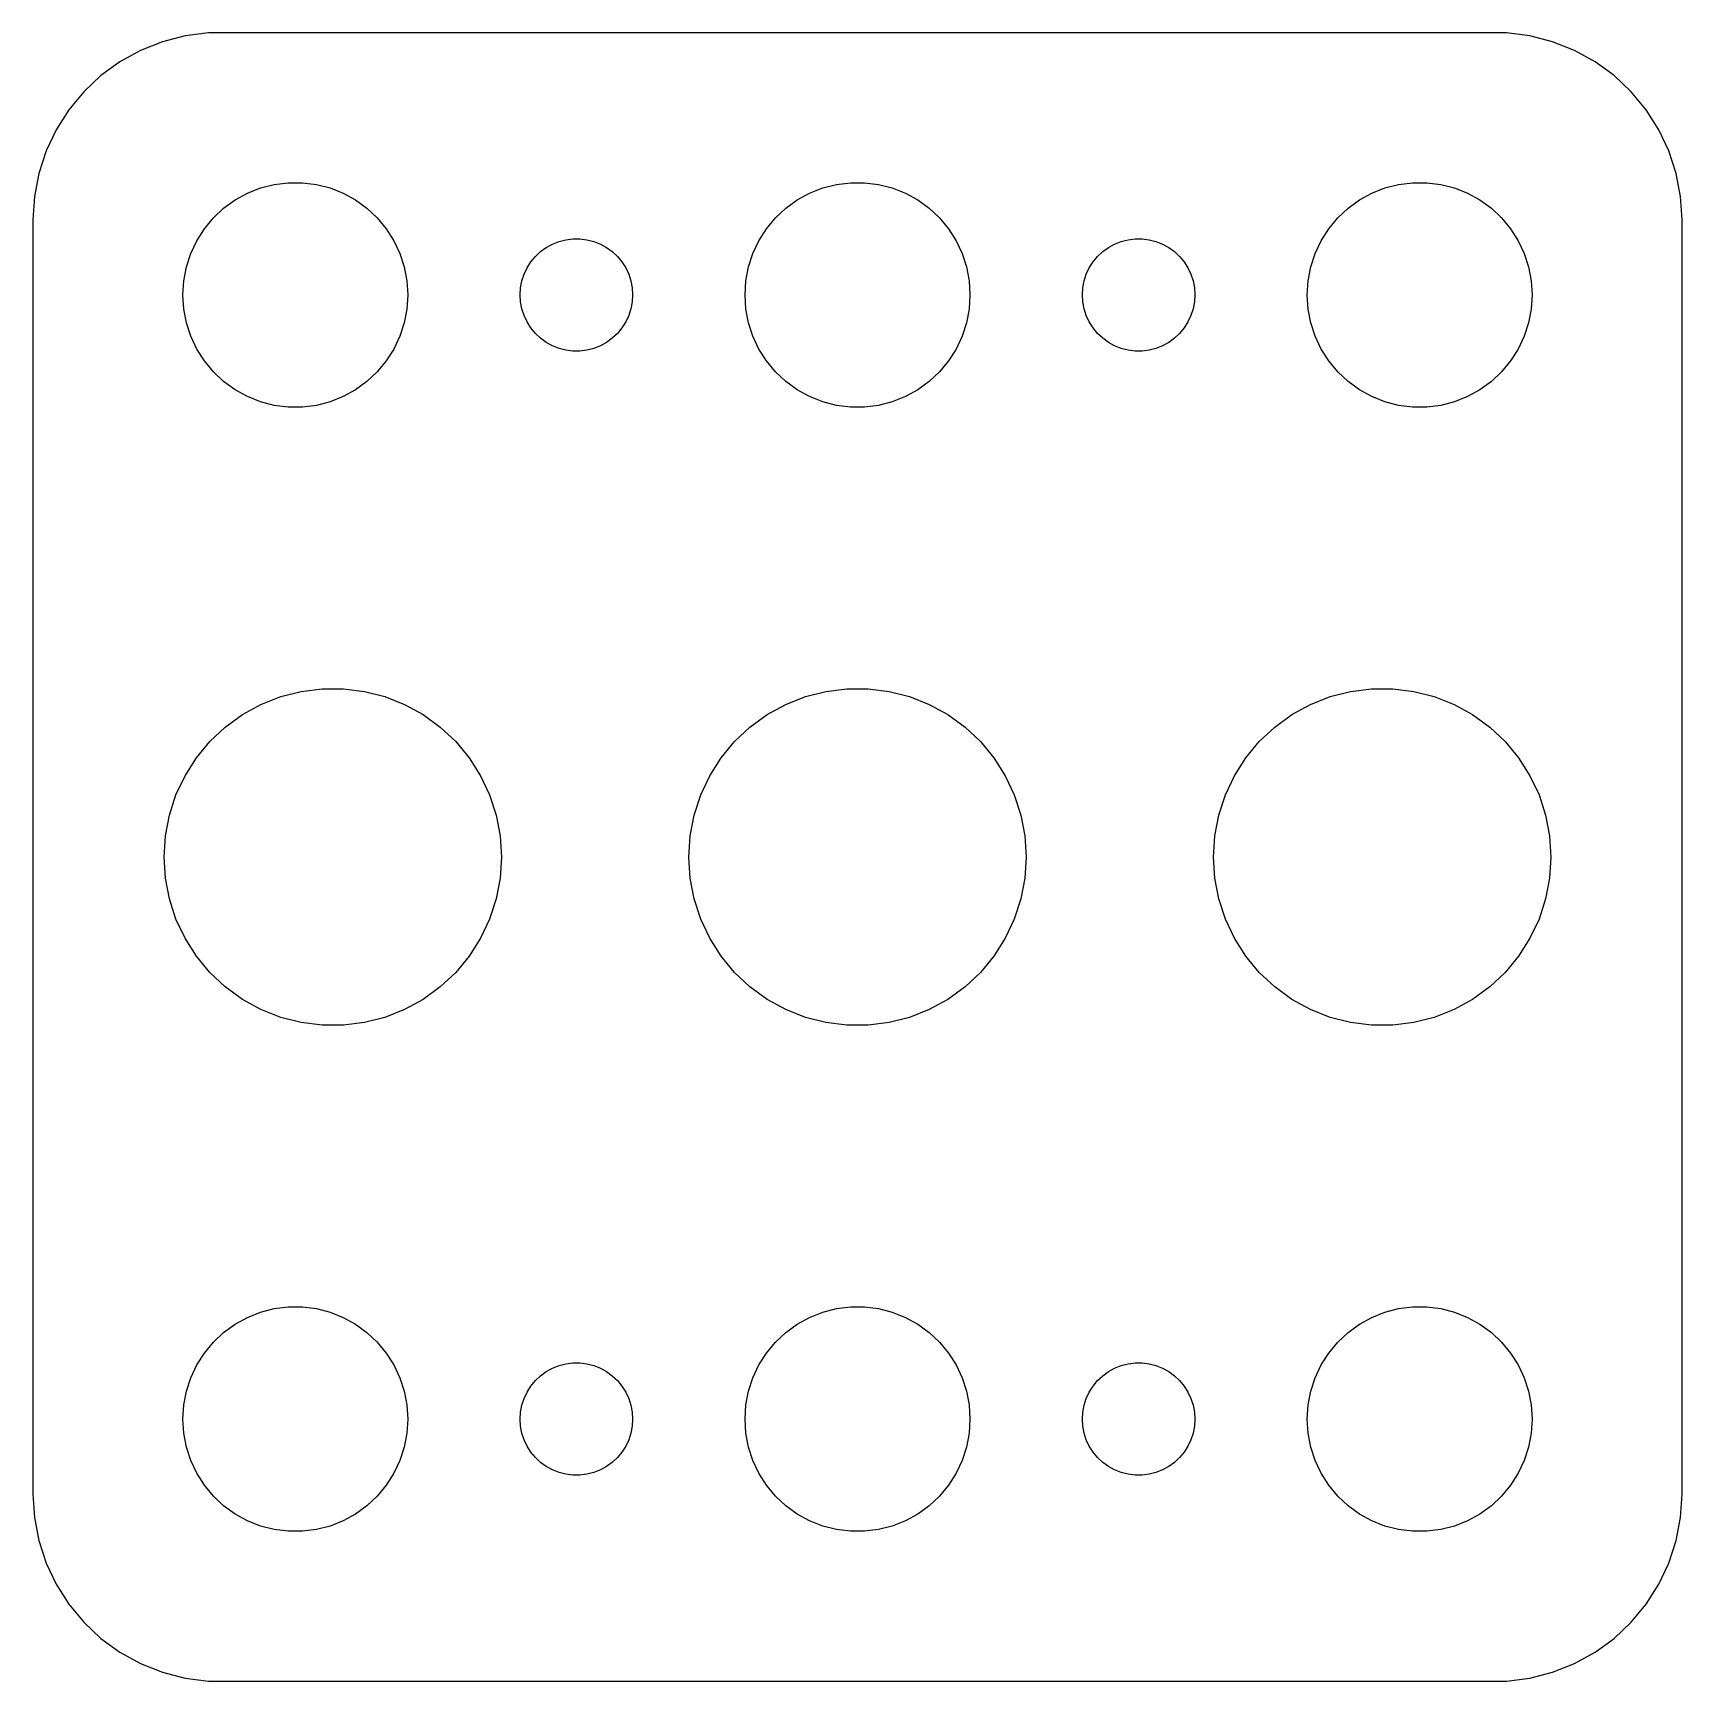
# Model space of a CAD drawing. Header units: metres. Extents: x -22 to 22, y -22 to 22.
import ezdxf

# ---------------------------------------------------------------- set-up
doc = ezdxf.new("R2010")
doc.units = ezdxf.units.M

msp = doc.modelspace()

# ---------------------------------------------------------------- linework, layer by layer
for p, q in [((-18.5451, 21.7553), (-19.1289, 21.5241)), ((-17.9369, 21.9114), (-18.5451, 21.7553)), ((-17.3139, 21.9901), (-17.9369, 21.9114)), ((17.3139, 21.9901), (-17.3139, 21.9901)), ((17.9369, 21.9114), (17.3139, 21.9901)), ((18.5451, 21.7553), (17.9369, 21.9114)), ((19.1289, 21.5241), (18.5451, 21.7553)), ((-19.6791, 21.2216), (-20.1871, 20.8526)), ((-19.1289, 21.5241), (-19.6791, 21.2216)), ((19.6791, 21.2216), (19.1289, 21.5241)), ((20.1871, 20.8526), (19.6791, 21.2216)), ((-20.1871, 20.8526), (-20.6448, 20.4227)), ((20.6448, 20.4227), (20.1871, 20.8526)), ((-20.6448, 20.4227), (-21.0451, 19.9389)), ((21.0451, 19.9389), (20.6448, 20.4227)), ((-21.0451, 19.9389), (-21.3815, 19.4088)), ((21.3815, 19.4088), (21.0451, 19.9389)), ((-21.3815, 19.4088), (-21.6489, 18.8406)), ((21.6489, 18.8406), (21.3815, 19.4088)), ((-21.6489, 18.8406), (-21.8429, 18.2434)), ((21.8429, 18.2434), (21.6489, 18.8406)), ((-21.8429, 18.2434), (-21.9606, 17.6267)), ((21.9606, 17.6267), (21.8429, 18.2434)), ((-21.9606, 17.6267), (-22, 17)), ((-16.6075, 17.533), (-16.2773, 17.7145)), ((-16.2773, 17.7145), (-15.927, 17.8532)), ((-15.927, 17.8532), (-15.5621, 17.9469)), ((-15.5621, 17.9469), (-15.1884, 17.9941)), ((-15.1884, 17.9941), (-14.8116, 17.9941)), ((-14.8116, 17.9941), (-14.4379, 17.9469)), ((-14.4379, 17.9469), (-14.0729, 17.8532)), ((-14.0729, 17.8532), (-13.7227, 17.7145)), ((-13.7227, 17.7145), (-13.3925, 17.533)), ((-1.60747, 17.533), (-1.27733, 17.7145)), ((-1.27733, 17.7145), (-0.927048, 17.8532)), ((-0.927048, 17.8532), (-0.562134, 17.9469)), ((-0.562134, 17.9469), (-0.18837, 17.9941)), ((-0.18837, 17.9941), (0.18837, 17.9941)), ((0.18837, 17.9941), (0.562134, 17.9469)), ((0.562134, 17.9469), (0.927048, 17.8532)), ((0.927048, 17.8532), (1.27733, 17.7145)), ((1.27733, 17.7145), (1.60747, 17.533)), ((13.3925, 17.533), (13.7227, 17.7145)), ((13.7227, 17.7145), (14.0729, 17.8532)), ((14.0729, 17.8532), (14.4379, 17.9469)), ((14.4379, 17.9469), (14.8116, 17.9941)), ((14.8116, 17.9941), (15.1884, 17.9941)), ((15.1884, 17.9941), (15.5621, 17.9469)), ((15.5621, 17.9469), (15.927, 17.8532)), ((15.927, 17.8532), (16.2773, 17.7145)), ((16.2773, 17.7145), (16.6075, 17.533)), ((22, 17), (21.9606, 17.6267)), ((-17.1869, 17.0536), (-16.9123, 17.3115)), ((-16.9123, 17.3115), (-16.6075, 17.533)), ((-13.3925, 17.533), (-13.0877, 17.3115)), ((-13.0877, 17.3115), (-12.8131, 17.0536)), ((-2.1869, 17.0536), (-1.91226, 17.3115)), ((-1.91226, 17.3115), (-1.60747, 17.533)), ((1.60747, 17.533), (1.91226, 17.3115)), ((1.91226, 17.3115), (2.1869, 17.0536)), ((12.8131, 17.0536), (13.0877, 17.3115)), ((13.0877, 17.3115), (13.3925, 17.533)), ((16.6075, 17.533), (16.9123, 17.3115)), ((16.9123, 17.3115), (17.1869, 17.0536)), ((-22, 17), (-22, -17)), ((-17.6289, 16.4453), (-17.427, 16.7634)), ((-17.427, 16.7634), (-17.1869, 17.0536)), ((-12.8131, 17.0536), (-12.5729, 16.7634)), ((-12.5729, 16.7634), (-12.3711, 16.4453)), ((-2.62891, 16.4453), (-2.42705, 16.7634)), ((-2.42705, 16.7634), (-2.1869, 17.0536)), ((2.1869, 17.0536), (2.42705, 16.7634)), ((2.42705, 16.7634), (2.62891, 16.4453)), ((12.3711, 16.4453), (12.5729, 16.7634)), ((12.5729, 16.7634), (12.8131, 17.0536)), ((17.1869, 17.0536), (17.427, 16.7634)), ((17.427, 16.7634), (17.6289, 16.4453)), ((22, -17), (22, 17)), ((-17.7893, 16.1044), (-17.6289, 16.4453)), ((-12.3711, 16.4453), (-12.2107, 16.1044)), ((-8.30373, 16.2665), (-8.13866, 16.3572)), ((-8.13866, 16.3572), (-7.96352, 16.4266)), ((-7.96352, 16.4266), (-7.78107, 16.4734)), ((-7.78107, 16.4734), (-7.59418, 16.497)), ((-7.59418, 16.497), (-7.40581, 16.497)), ((-7.40581, 16.497), (-7.21892, 16.4734)), ((-7.21892, 16.4734), (-7.03647, 16.4266)), ((-7.03647, 16.4266), (-6.86133, 16.3572)), ((-6.86133, 16.3572), (-6.69626, 16.2665)), ((-2.78932, 16.1044), (-2.62891, 16.4453)), ((2.62891, 16.4453), (2.78932, 16.1044)), ((6.69626, 16.2665), (6.86133, 16.3572)), ((6.86133, 16.3572), (7.03647, 16.4266)), ((7.03647, 16.4266), (7.21892, 16.4734)), ((7.21892, 16.4734), (7.40581, 16.497)), ((7.40581, 16.497), (7.59418, 16.497)), ((7.59418, 16.497), (7.78107, 16.4734)), ((7.78107, 16.4734), (7.96352, 16.4266)), ((7.96352, 16.4266), (8.13866, 16.3572)), ((8.13866, 16.3572), (8.30373, 16.2665)), ((12.2107, 16.1044), (12.3711, 16.4453)), ((17.6289, 16.4453), (17.7893, 16.1044)), ((-17.9057, 15.7461), (-17.7893, 16.1044)), ((-12.2107, 16.1044), (-12.0942, 15.7461)), ((-8.81445, 15.7226), (-8.71352, 15.8817)), ((-8.71352, 15.8817), (-8.59344, 16.0268)), ((-8.59344, 16.0268), (-8.45613, 16.1558)), ((-8.45613, 16.1558), (-8.30373, 16.2665)), ((-6.69626, 16.2665), (-6.54385, 16.1558)), ((-6.54385, 16.1558), (-6.40654, 16.0268)), ((-6.40654, 16.0268), (-6.28647, 15.8817)), ((-6.28647, 15.8817), (-6.18553, 15.7226)), ((-2.90575, 15.7461), (-2.78932, 16.1044)), ((2.78932, 16.1044), (2.90575, 15.7461)), ((6.18553, 15.7226), (6.28647, 15.8817)), ((6.28647, 15.8817), (6.40654, 16.0268)), ((6.40654, 16.0268), (6.54385, 16.1558)), ((6.54385, 16.1558), (6.69626, 16.2665)), ((8.30373, 16.2665), (8.45613, 16.1558)), ((8.45613, 16.1558), (8.59344, 16.0268)), ((8.59344, 16.0268), (8.71352, 15.8817)), ((8.71352, 15.8817), (8.81445, 15.7226)), ((12.0942, 15.7461), (12.2107, 16.1044)), ((17.7893, 16.1044), (17.9057, 15.7461)), ((-17.9763, 15.376), (-17.9057, 15.7461)), ((-12.0942, 15.7461), (-12.0237, 15.376)), ((-8.95287, 15.373), (-8.89465, 15.5522)), ((-8.89465, 15.5522), (-8.81445, 15.7226)), ((-6.18553, 15.7226), (-6.10533, 15.5522)), ((-6.10533, 15.5522), (-6.04712, 15.373)), ((-2.97633, 15.376), (-2.90575, 15.7461)), ((2.90575, 15.7461), (2.97633, 15.376)), ((6.04712, 15.373), (6.10533, 15.5522)), ((6.10533, 15.5522), (6.18553, 15.7226)), ((8.81445, 15.7226), (8.89465, 15.5522)), ((8.89465, 15.5522), (8.95287, 15.373)), ((12.0237, 15.376), (12.0942, 15.7461)), ((17.9057, 15.7461), (17.9763, 15.376)), ((-18, 15), (-17.9763, 15.376)), ((-17.9763, 14.624), (-18, 15)), ((-12.0237, 15.376), (-12, 15)), ((-12, 15), (-12.0237, 14.624)), ((-9, 15), (-8.98816, 15.188)), ((-8.98816, 14.812), (-9, 15)), ((-8.98816, 15.188), (-8.95287, 15.373)), ((-6.04712, 15.373), (-6.01183, 15.188)), ((-6.01183, 15.188), (-6, 15)), ((-6, 15), (-6.01183, 14.812)), ((-3, 15), (-2.97633, 15.376)), ((-2.97633, 14.624), (-3, 15)), ((2.97633, 15.376), (3, 15)), ((3, 15), (2.97633, 14.624)), ((6, 15), (6.01183, 15.188)), ((6.01183, 14.812), (6, 15)), ((6.01183, 15.188), (6.04712, 15.373)), ((8.95287, 15.373), (8.98816, 15.188)), ((8.98816, 15.188), (9, 15)), ((9, 15), (8.98816, 14.812)), ((12, 15), (12.0237, 15.376)), ((12.0237, 14.624), (12, 15)), ((17.9763, 15.376), (18, 15)), ((18, 15), (17.9763, 14.624)), ((-17.9057, 14.2539), (-17.9763, 14.624)), ((-12.0237, 14.624), (-12.0942, 14.2539)), ((-8.95287, 14.627), (-8.98816, 14.812)), ((-8.89465, 14.4478), (-8.95287, 14.627)), ((-6.04712, 14.627), (-6.10533, 14.4478)), ((-6.01183, 14.812), (-6.04712, 14.627)), ((-2.90575, 14.2539), (-2.97633, 14.624)), ((2.97633, 14.624), (2.90575, 14.2539)), ((6.04712, 14.627), (6.01183, 14.812)), ((6.10533, 14.4478), (6.04712, 14.627)), ((8.95287, 14.627), (8.89465, 14.4478)), ((8.98816, 14.812), (8.95287, 14.627)), ((12.0942, 14.2539), (12.0237, 14.624)), ((17.9763, 14.624), (17.9057, 14.2539)), ((-17.7893, 13.8956), (-17.9057, 14.2539)), ((-12.0942, 14.2539), (-12.2107, 13.8956)), ((-8.81445, 14.2774), (-8.89465, 14.4478)), ((-8.71352, 14.1183), (-8.81445, 14.2774)), ((-8.59344, 13.9732), (-8.71352, 14.1183)), ((-6.28647, 14.1183), (-6.40654, 13.9732)), ((-6.18553, 14.2774), (-6.28647, 14.1183)), ((-6.10533, 14.4478), (-6.18553, 14.2774)), ((-2.78932, 13.8956), (-2.90575, 14.2539)), ((2.90575, 14.2539), (2.78932, 13.8956)), ((6.18553, 14.2774), (6.10533, 14.4478)), ((6.28647, 14.1183), (6.18553, 14.2774)), ((6.40654, 13.9732), (6.28647, 14.1183)), ((8.71352, 14.1183), (8.59344, 13.9732)), ((8.81445, 14.2774), (8.71352, 14.1183)), ((8.89465, 14.4478), (8.81445, 14.2774)), ((12.2107, 13.8956), (12.0942, 14.2539)), ((17.9057, 14.2539), (17.7893, 13.8956)), ((-17.6289, 13.5547), (-17.7893, 13.8956)), ((-12.2107, 13.8956), (-12.3711, 13.5547)), ((-8.45613, 13.8442), (-8.59344, 13.9732)), ((-8.30373, 13.7335), (-8.45613, 13.8442)), ((-8.13866, 13.6427), (-8.30373, 13.7335)), ((-7.96352, 13.5734), (-8.13866, 13.6427)), ((-6.86133, 13.6427), (-7.03647, 13.5734)), ((-6.69626, 13.7335), (-6.86133, 13.6427)), ((-6.54385, 13.8442), (-6.69626, 13.7335)), ((-6.40654, 13.9732), (-6.54385, 13.8442)), ((-2.62891, 13.5547), (-2.78932, 13.8956)), ((2.78932, 13.8956), (2.62891, 13.5547)), ((6.54385, 13.8442), (6.40654, 13.9732)), ((6.69626, 13.7335), (6.54385, 13.8442)), ((6.86133, 13.6427), (6.69626, 13.7335)), ((7.03647, 13.5734), (6.86133, 13.6427)), ((8.13866, 13.6427), (7.96352, 13.5734)), ((8.30373, 13.7335), (8.13866, 13.6427)), ((8.45613, 13.8442), (8.30373, 13.7335)), ((8.59344, 13.9732), (8.45613, 13.8442)), ((12.3711, 13.5547), (12.2107, 13.8956)), ((17.7893, 13.8956), (17.6289, 13.5547)), ((-17.427, 13.2366), (-17.6289, 13.5547)), ((-17.1869, 12.9464), (-17.427, 13.2366)), ((-12.5729, 13.2366), (-12.8131, 12.9464)), ((-12.3711, 13.5547), (-12.5729, 13.2366)), ((-7.78107, 13.5266), (-7.96352, 13.5734)), ((-7.59418, 13.5029), (-7.78107, 13.5266)), ((-7.40581, 13.5029), (-7.59418, 13.5029)), ((-7.21892, 13.5266), (-7.40581, 13.5029)), ((-7.03647, 13.5734), (-7.21892, 13.5266)), ((-2.42705, 13.2366), (-2.62891, 13.5547)), ((-2.1869, 12.9464), (-2.42705, 13.2366)), ((2.42705, 13.2366), (2.1869, 12.9464)), ((2.62891, 13.5547), (2.42705, 13.2366)), ((7.21892, 13.5266), (7.03647, 13.5734)), ((7.40581, 13.5029), (7.21892, 13.5266)), ((7.59418, 13.5029), (7.40581, 13.5029)), ((7.78107, 13.5266), (7.59418, 13.5029)), ((7.96352, 13.5734), (7.78107, 13.5266)), ((12.5729, 13.2366), (12.3711, 13.5547)), ((12.8131, 12.9464), (12.5729, 13.2366)), ((17.427, 13.2366), (17.1869, 12.9464)), ((17.6289, 13.5547), (17.427, 13.2366)), ((-16.9123, 12.6884), (-17.1869, 12.9464)), ((-12.8131, 12.9464), (-13.0877, 12.6884)), ((-1.91226, 12.6884), (-2.1869, 12.9464)), ((2.1869, 12.9464), (1.91226, 12.6884)), ((13.0877, 12.6884), (12.8131, 12.9464)), ((17.1869, 12.9464), (16.9123, 12.6884)), ((-16.6075, 12.467), (-16.9123, 12.6884)), ((-16.2773, 12.2855), (-16.6075, 12.467)), ((-13.3925, 12.467), (-13.7227, 12.2855)), ((-13.0877, 12.6884), (-13.3925, 12.467)), ((-1.60747, 12.467), (-1.91226, 12.6884)), ((-1.27733, 12.2855), (-1.60747, 12.467)), ((1.60747, 12.467), (1.27733, 12.2855)), ((1.91226, 12.6884), (1.60747, 12.467)), ((13.3925, 12.467), (13.0877, 12.6884)), ((13.7227, 12.2855), (13.3925, 12.467)), ((16.6075, 12.467), (16.2773, 12.2855)), ((16.9123, 12.6884), (16.6075, 12.467)), ((-15.927, 12.1468), (-16.2773, 12.2855)), ((-15.5621, 12.0531), (-15.927, 12.1468)), ((-15.1884, 12.0059), (-15.5621, 12.0531)), ((-14.8116, 12.0059), (-15.1884, 12.0059)), ((-14.4379, 12.0531), (-14.8116, 12.0059)), ((-14.0729, 12.1468), (-14.4379, 12.0531)), ((-13.7227, 12.2855), (-14.0729, 12.1468)), ((-0.927048, 12.1468), (-1.27733, 12.2855)), ((-0.562134, 12.0531), (-0.927048, 12.1468)), ((-0.18837, 12.0059), (-0.562134, 12.0531)), ((0.18837, 12.0059), (-0.18837, 12.0059)), ((0.562134, 12.0531), (0.18837, 12.0059)), ((0.927048, 12.1468), (0.562134, 12.0531)), ((1.27733, 12.2855), (0.927048, 12.1468)), ((14.0729, 12.1468), (13.7227, 12.2855)), ((14.4379, 12.0531), (14.0729, 12.1468)), ((14.8116, 12.0059), (14.4379, 12.0531)), ((15.1884, 12.0059), (14.8116, 12.0059)), ((15.5621, 12.0531), (15.1884, 12.0059)), ((15.927, 12.1468), (15.5621, 12.0531)), ((16.2773, 12.2855), (15.927, 12.1468)), ((-15.3906, 4.27974), (-14.8432, 4.42029)), ((-14.8432, 4.42029), (-14.2825, 4.49112)), ((-14.2825, 4.49112), (-13.7174, 4.49112)), ((-13.7174, 4.49112), (-13.1568, 4.42029)), ((-13.1568, 4.42029), (-12.6094, 4.27974)), ((-1.39056, 4.27974), (-0.843201, 4.42029)), ((-0.843201, 4.42029), (-0.282547, 4.49112)), ((-0.282547, 4.49112), (0.282547, 4.49112)), ((0.282547, 4.49112), (0.843201, 4.42029)), ((0.843201, 4.42029), (1.39056, 4.27974)), ((12.6094, 4.27974), (13.1568, 4.42029)), ((13.1568, 4.42029), (13.7174, 4.49112)), ((13.7174, 4.49112), (14.2825, 4.49112)), ((14.2825, 4.49112), (14.8432, 4.42029)), ((14.8432, 4.42029), (15.3906, 4.27974)), ((-16.4112, 3.79947), (-15.916, 4.07172)), ((-15.916, 4.07172), (-15.3906, 4.27974)), ((-12.6094, 4.27974), (-12.084, 4.07172)), ((-12.084, 4.07172), (-11.5888, 3.79947)), ((-2.41121, 3.79947), (-1.916, 4.07172)), ((-1.916, 4.07172), (-1.39056, 4.27974)), ((1.39056, 4.27974), (1.916, 4.07172)), ((1.916, 4.07172), (2.41121, 3.79947)), ((11.5888, 3.79947), (12.084, 4.07172)), ((12.084, 4.07172), (12.6094, 4.27974)), ((15.3906, 4.27974), (15.916, 4.07172)), ((15.916, 4.07172), (16.4112, 3.79947)), ((-16.8684, 3.4673), (-16.4112, 3.79947)), ((-11.5888, 3.79947), (-11.1316, 3.4673)), ((-2.86839, 3.4673), (-2.41121, 3.79947)), ((2.41121, 3.79947), (2.86839, 3.4673)), ((11.1316, 3.4673), (11.5888, 3.79947)), ((16.4112, 3.79947), (16.8684, 3.4673)), ((-17.6406, 2.64502), (-17.2803, 3.08046)), ((-17.2803, 3.08046), (-16.8684, 3.4673)), ((-11.1316, 3.4673), (-10.7196, 3.08046)), ((-10.7196, 3.08046), (-10.3594, 2.64502)), ((-3.64056, 2.64502), (-3.28035, 3.08046)), ((-3.28035, 3.08046), (-2.86839, 3.4673)), ((2.86839, 3.4673), (3.28035, 3.08046)), ((3.28035, 3.08046), (3.64056, 2.64502)), ((10.3594, 2.64502), (10.7196, 3.08046)), ((10.7196, 3.08046), (11.1316, 3.4673)), ((16.8684, 3.4673), (17.2803, 3.08046)), ((17.2803, 3.08046), (17.6406, 2.64502)), ((-17.9434, 2.16788), (-17.6406, 2.64502)), ((-10.3594, 2.64502), (-10.0566, 2.16788)), ((-3.94337, 2.16788), (-3.64056, 2.64502)), ((3.64056, 2.64502), (3.94337, 2.16788)), ((10.0566, 2.16788), (10.3594, 2.64502)), ((17.6406, 2.64502), (17.9434, 2.16788)), ((-18.184, 1.65656), (-17.9434, 2.16788)), ((-10.0566, 2.16788), (-9.81599, 1.65656)), ((-4.18399, 1.65656), (-3.94337, 2.16788)), ((3.94337, 2.16788), (4.18399, 1.65656)), ((9.81599, 1.65656), (10.0566, 2.16788)), ((17.9434, 2.16788), (18.184, 1.65656)), ((-18.3586, 1.11909), (-18.184, 1.65656)), ((-9.81599, 1.65656), (-9.64137, 1.11909)), ((-4.35861, 1.11909), (-4.18399, 1.65656)), ((4.18399, 1.65656), (4.35861, 1.11909)), ((9.64137, 1.11909), (9.81599, 1.65656)), ((18.184, 1.65656), (18.3586, 1.11909)), ((-18.4645, 0.563995), (-18.3586, 1.11909)), ((-9.64137, 1.11909), (-9.53548, 0.563995)), ((-4.46451, 0.563995), (-4.35861, 1.11909)), ((4.35861, 1.11909), (4.46451, 0.563995)), ((9.53548, 0.563995), (9.64137, 1.11909)), ((18.3586, 1.11909), (18.4645, 0.563995)), ((-18.5, 0), (-18.4645, 0.563995)), ((-9.53548, 0.563995), (-9.5, 0)), ((-4.5, 0), (-4.46451, 0.563995)), ((4.46451, 0.563995), (4.5, 0)), ((9.5, 0), (9.53548, 0.563995)), ((18.4645, 0.563995), (18.5, 0)), ((-18.4645, -0.563995), (-18.5, 0)), ((-9.5, 0), (-9.53548, -0.563995)), ((-4.46451, -0.563995), (-4.5, 0)), ((4.5, 0), (4.46451, -0.563995)), ((9.53548, -0.563995), (9.5, 0)), ((18.5, 0), (18.4645, -0.563995)), ((-18.3586, -1.11909), (-18.4645, -0.563995)), ((-9.53548, -0.563995), (-9.64137, -1.11909)), ((-4.35861, -1.11909), (-4.46451, -0.563995)), ((4.46451, -0.563995), (4.35861, -1.11909)), ((9.64137, -1.11909), (9.53548, -0.563995)), ((18.4645, -0.563995), (18.3586, -1.11909)), ((-18.184, -1.65656), (-18.3586, -1.11909)), ((-9.64137, -1.11909), (-9.81599, -1.65656)), ((-4.18399, -1.65656), (-4.35861, -1.11909)), ((4.35861, -1.11909), (4.18399, -1.65656)), ((9.81599, -1.65656), (9.64137, -1.11909)), ((18.3586, -1.11909), (18.184, -1.65656)), ((-17.9434, -2.16788), (-18.184, -1.65656)), ((-9.81599, -1.65656), (-10.0566, -2.16788)), ((-3.94337, -2.16788), (-4.18399, -1.65656)), ((4.18399, -1.65656), (3.94337, -2.16788)), ((10.0566, -2.16788), (9.81599, -1.65656)), ((18.184, -1.65656), (17.9434, -2.16788)), ((-17.6406, -2.64502), (-17.9434, -2.16788)), ((-10.0566, -2.16788), (-10.3594, -2.64502)), ((-3.64056, -2.64502), (-3.94337, -2.16788)), ((3.94337, -2.16788), (3.64056, -2.64502)), ((10.3594, -2.64502), (10.0566, -2.16788)), ((17.9434, -2.16788), (17.6406, -2.64502)), ((-17.2803, -3.08046), (-17.6406, -2.64502)), ((-10.3594, -2.64502), (-10.7196, -3.08046)), ((-3.28035, -3.08046), (-3.64056, -2.64502)), ((3.64056, -2.64502), (3.28035, -3.08046)), ((10.7196, -3.08046), (10.3594, -2.64502)), ((17.6406, -2.64502), (17.2803, -3.08046)), ((-16.8684, -3.4673), (-17.2803, -3.08046)), ((-16.4112, -3.79947), (-16.8684, -3.4673)), ((-11.1316, -3.4673), (-11.5888, -3.79947)), ((-10.7196, -3.08046), (-11.1316, -3.4673)), ((-2.86839, -3.4673), (-3.28035, -3.08046)), ((-2.41121, -3.79947), (-2.86839, -3.4673)), ((2.86839, -3.4673), (2.41121, -3.79947)), ((3.28035, -3.08046), (2.86839, -3.4673)), ((11.1316, -3.4673), (10.7196, -3.08046)), ((11.5888, -3.79947), (11.1316, -3.4673)), ((16.8684, -3.4673), (16.4112, -3.79947)), ((17.2803, -3.08046), (16.8684, -3.4673)), ((-15.916, -4.07172), (-16.4112, -3.79947)), ((-11.5888, -3.79947), (-12.084, -4.07172)), ((-1.916, -4.07172), (-2.41121, -3.79947)), ((2.41121, -3.79947), (1.916, -4.07172)), ((12.084, -4.07172), (11.5888, -3.79947)), ((16.4112, -3.79947), (15.916, -4.07172)), ((-15.3906, -4.27974), (-15.916, -4.07172)), ((-14.8432, -4.42029), (-15.3906, -4.27974)), ((-12.6094, -4.27974), (-13.1568, -4.42029)), ((-12.084, -4.07172), (-12.6094, -4.27974)), ((-1.39056, -4.27974), (-1.916, -4.07172)), ((-0.843201, -4.42029), (-1.39056, -4.27974)), ((1.39056, -4.27974), (0.843201, -4.42029)), ((1.916, -4.07172), (1.39056, -4.27974)), ((12.6094, -4.27974), (12.084, -4.07172)), ((13.1568, -4.42029), (12.6094, -4.27974)), ((15.3906, -4.27974), (14.8432, -4.42029)), ((15.916, -4.07172), (15.3906, -4.27974)), ((-14.2825, -4.49112), (-14.8432, -4.42029)), ((-13.7174, -4.49112), (-14.2825, -4.49112)), ((-13.1568, -4.42029), (-13.7174, -4.49112)), ((-0.282547, -4.49112), (-0.843201, -4.42029)), ((0.282547, -4.49112), (-0.282547, -4.49112)), ((0.843201, -4.42029), (0.282547, -4.49112)), ((13.7174, -4.49112), (13.1568, -4.42029)), ((14.2825, -4.49112), (13.7174, -4.49112)), ((14.8432, -4.42029), (14.2825, -4.49112)), ((-16.6075, -12.467), (-16.2773, -12.2855)), ((-16.2773, -12.2855), (-15.927, -12.1468)), ((-15.927, -12.1468), (-15.5621, -12.0531)), ((-15.5621, -12.0531), (-15.1884, -12.0059)), ((-15.1884, -12.0059), (-14.8116, -12.0059)), ((-14.8116, -12.0059), (-14.4379, -12.0531)), ((-14.4379, -12.0531), (-14.0729, -12.1468)), ((-14.0729, -12.1468), (-13.7227, -12.2855)), ((-13.7227, -12.2855), (-13.3925, -12.467)), ((-1.60747, -12.467), (-1.27733, -12.2855)), ((-1.27733, -12.2855), (-0.927048, -12.1468)), ((-0.927048, -12.1468), (-0.562134, -12.0531)), ((-0.562134, -12.0531), (-0.18837, -12.0059)), ((-0.18837, -12.0059), (0.18837, -12.0059)), ((0.18837, -12.0059), (0.562134, -12.0531)), ((0.562134, -12.0531), (0.927048, -12.1468)), ((0.927048, -12.1468), (1.27733, -12.2855)), ((1.27733, -12.2855), (1.60747, -12.467)), ((13.3925, -12.467), (13.7227, -12.2855)), ((13.7227, -12.2855), (14.0729, -12.1468)), ((14.0729, -12.1468), (14.4379, -12.0531)), ((14.4379, -12.0531), (14.8116, -12.0059)), ((14.8116, -12.0059), (15.1884, -12.0059)), ((15.1884, -12.0059), (15.5621, -12.0531)), ((15.5621, -12.0531), (15.927, -12.1468)), ((15.927, -12.1468), (16.2773, -12.2855)), ((16.2773, -12.2855), (16.6075, -12.467)), ((-17.1869, -12.9464), (-16.9123, -12.6884)), ((-16.9123, -12.6884), (-16.6075, -12.467)), ((-13.3925, -12.467), (-13.0877, -12.6884)), ((-13.0877, -12.6884), (-12.8131, -12.9464)), ((-2.1869, -12.9464), (-1.91226, -12.6884)), ((-1.91226, -12.6884), (-1.60747, -12.467)), ((1.60747, -12.467), (1.91226, -12.6884)), ((1.91226, -12.6884), (2.1869, -12.9464)), ((12.8131, -12.9464), (13.0877, -12.6884)), ((13.0877, -12.6884), (13.3925, -12.467)), ((16.6075, -12.467), (16.9123, -12.6884)), ((16.9123, -12.6884), (17.1869, -12.9464)), ((-17.427, -13.2366), (-17.1869, -12.9464)), ((-12.8131, -12.9464), (-12.5729, -13.2366)), ((-2.42705, -13.2366), (-2.1869, -12.9464)), ((2.1869, -12.9464), (2.42705, -13.2366)), ((12.5729, -13.2366), (12.8131, -12.9464)), ((17.1869, -12.9464), (17.427, -13.2366)), ((-17.7893, -13.8956), (-17.6289, -13.5547)), ((-17.6289, -13.5547), (-17.427, -13.2366)), ((-12.5729, -13.2366), (-12.3711, -13.5547)), ((-12.3711, -13.5547), (-12.2107, -13.8956)), ((-8.13866, -13.6427), (-7.96352, -13.5734)), ((-7.96352, -13.5734), (-7.78107, -13.5266)), ((-7.78107, -13.5266), (-7.59418, -13.5029)), ((-7.59418, -13.5029), (-7.40581, -13.5029)), ((-7.40581, -13.5029), (-7.21892, -13.5266)), ((-7.21892, -13.5266), (-7.03647, -13.5734)), ((-7.03647, -13.5734), (-6.86133, -13.6427)), ((-2.78932, -13.8956), (-2.62891, -13.5547)), ((-2.62891, -13.5547), (-2.42705, -13.2366)), ((2.42705, -13.2366), (2.62891, -13.5547)), ((2.62891, -13.5547), (2.78932, -13.8956)), ((6.86133, -13.6427), (7.03647, -13.5734)), ((7.03647, -13.5734), (7.21892, -13.5266)), ((7.21892, -13.5266), (7.40581, -13.5029)), ((7.40581, -13.5029), (7.59418, -13.5029)), ((7.59418, -13.5029), (7.78107, -13.5266)), ((7.78107, -13.5266), (7.96352, -13.5734)), ((7.96352, -13.5734), (8.13866, -13.6427)), ((12.2107, -13.8956), (12.3711, -13.5547)), ((12.3711, -13.5547), (12.5729, -13.2366)), ((17.427, -13.2366), (17.6289, -13.5547)), ((17.6289, -13.5547), (17.7893, -13.8956)), ((-17.9057, -14.2539), (-17.7893, -13.8956)), ((-12.2107, -13.8956), (-12.0942, -14.2539)), ((-8.71352, -14.1183), (-8.59344, -13.9732)), ((-8.59344, -13.9732), (-8.45613, -13.8442)), ((-8.45613, -13.8442), (-8.30373, -13.7335)), ((-8.30373, -13.7335), (-8.13866, -13.6427)), ((-6.86133, -13.6427), (-6.69626, -13.7335)), ((-6.69626, -13.7335), (-6.54385, -13.8442)), ((-6.54385, -13.8442), (-6.40654, -13.9732)), ((-6.40654, -13.9732), (-6.28647, -14.1183)), ((-2.90575, -14.2539), (-2.78932, -13.8956)), ((2.78932, -13.8956), (2.90575, -14.2539)), ((6.28647, -14.1183), (6.40654, -13.9732)), ((6.40654, -13.9732), (6.54385, -13.8442)), ((6.54385, -13.8442), (6.69626, -13.7335)), ((6.69626, -13.7335), (6.86133, -13.6427)), ((8.13866, -13.6427), (8.30373, -13.7335)), ((8.30373, -13.7335), (8.45613, -13.8442)), ((8.45613, -13.8442), (8.59344, -13.9732)), ((8.59344, -13.9732), (8.71352, -14.1183)), ((12.0942, -14.2539), (12.2107, -13.8956)), ((17.7893, -13.8956), (17.9057, -14.2539)), ((-17.9763, -14.624), (-17.9057, -14.2539)), ((-12.0942, -14.2539), (-12.0237, -14.624)), ((-8.95287, -14.627), (-8.89465, -14.4478)), ((-8.89465, -14.4478), (-8.81445, -14.2774)), ((-8.81445, -14.2774), (-8.71352, -14.1183)), ((-6.28647, -14.1183), (-6.18553, -14.2774)), ((-6.18553, -14.2774), (-6.10533, -14.4478)), ((-6.10533, -14.4478), (-6.04712, -14.627)), ((-2.97633, -14.624), (-2.90575, -14.2539)), ((2.90575, -14.2539), (2.97633, -14.624)), ((6.04712, -14.627), (6.10533, -14.4478)), ((6.10533, -14.4478), (6.18553, -14.2774)), ((6.18553, -14.2774), (6.28647, -14.1183)), ((8.71352, -14.1183), (8.81445, -14.2774)), ((8.81445, -14.2774), (8.89465, -14.4478)), ((8.89465, -14.4478), (8.95287, -14.627)), ((12.0237, -14.624), (12.0942, -14.2539)), ((17.9057, -14.2539), (17.9763, -14.624)), ((-18, -15), (-17.9763, -14.624)), ((-12.0237, -14.624), (-12, -15)), ((-9, -15), (-8.98816, -14.812)), ((-8.98816, -14.812), (-8.95287, -14.627)), ((-6.04712, -14.627), (-6.01183, -14.812)), ((-6.01183, -14.812), (-6, -15)), ((-3, -15), (-2.97633, -14.624)), ((2.97633, -14.624), (3, -15)), ((6, -15), (6.01183, -14.812)), ((6.01183, -14.812), (6.04712, -14.627)), ((8.95287, -14.627), (8.98816, -14.812)), ((8.98816, -14.812), (9, -15)), ((12, -15), (12.0237, -14.624)), ((17.9763, -14.624), (18, -15)), ((-17.9763, -15.376), (-18, -15)), ((-17.9057, -15.7461), (-17.9763, -15.376)), ((-12.0237, -15.376), (-12.0942, -15.7461)), ((-12, -15), (-12.0237, -15.376)), ((-8.98816, -15.188), (-9, -15)), ((-8.95287, -15.373), (-8.98816, -15.188)), ((-8.89465, -15.5522), (-8.95287, -15.373)), ((-6.04712, -15.373), (-6.10533, -15.5522)), ((-6.01183, -15.188), (-6.04712, -15.373)), ((-6, -15), (-6.01183, -15.188)), ((-2.97633, -15.376), (-3, -15)), ((-2.90575, -15.7461), (-2.97633, -15.376)), ((2.97633, -15.376), (2.90575, -15.7461)), ((3, -15), (2.97633, -15.376)), ((6.01183, -15.188), (6, -15)), ((6.04712, -15.373), (6.01183, -15.188)), ((6.10533, -15.5522), (6.04712, -15.373)), ((8.95287, -15.373), (8.89465, -15.5522)), ((8.98816, -15.188), (8.95287, -15.373)), ((9, -15), (8.98816, -15.188)), ((12.0237, -15.376), (12, -15)), ((12.0942, -15.7461), (12.0237, -15.376)), ((17.9763, -15.376), (17.9057, -15.7461)), ((18, -15), (17.9763, -15.376)), ((-17.7893, -16.1044), (-17.9057, -15.7461)), ((-12.0942, -15.7461), (-12.2107, -16.1044)), ((-8.81445, -15.7226), (-8.89465, -15.5522)), ((-8.71352, -15.8817), (-8.81445, -15.7226)), ((-6.18553, -15.7226), (-6.28647, -15.8817)), ((-6.10533, -15.5522), (-6.18553, -15.7226)), ((-2.78932, -16.1044), (-2.90575, -15.7461)), ((2.90575, -15.7461), (2.78932, -16.1044)), ((6.18553, -15.7226), (6.10533, -15.5522)), ((6.28647, -15.8817), (6.18553, -15.7226)), ((8.81445, -15.7226), (8.71352, -15.8817)), ((8.89465, -15.5522), (8.81445, -15.7226)), ((12.2107, -16.1044), (12.0942, -15.7461)), ((17.9057, -15.7461), (17.7893, -16.1044)), ((-17.6289, -16.4453), (-17.7893, -16.1044)), ((-12.2107, -16.1044), (-12.3711, -16.4453)), ((-8.59344, -16.0268), (-8.71352, -15.8817)), ((-8.45613, -16.1558), (-8.59344, -16.0268)), ((-8.30373, -16.2665), (-8.45613, -16.1558)), ((-8.13866, -16.3572), (-8.30373, -16.2665)), ((-6.69626, -16.2665), (-6.86133, -16.3572)), ((-6.54385, -16.1558), (-6.69626, -16.2665)), ((-6.40654, -16.0268), (-6.54385, -16.1558)), ((-6.28647, -15.8817), (-6.40654, -16.0268)), ((-2.62891, -16.4453), (-2.78932, -16.1044)), ((2.78932, -16.1044), (2.62891, -16.4453)), ((6.40654, -16.0268), (6.28647, -15.8817)), ((6.54385, -16.1558), (6.40654, -16.0268)), ((6.69626, -16.2665), (6.54385, -16.1558)), ((6.86133, -16.3572), (6.69626, -16.2665)), ((8.30373, -16.2665), (8.13866, -16.3572)), ((8.45613, -16.1558), (8.30373, -16.2665)), ((8.59344, -16.0268), (8.45613, -16.1558)), ((8.71352, -15.8817), (8.59344, -16.0268)), ((12.3711, -16.4453), (12.2107, -16.1044)), ((17.7893, -16.1044), (17.6289, -16.4453)), ((-17.427, -16.7634), (-17.6289, -16.4453)), ((-12.3711, -16.4453), (-12.5729, -16.7634)), ((-7.96352, -16.4266), (-8.13866, -16.3572)), ((-7.78107, -16.4734), (-7.96352, -16.4266)), ((-7.59418, -16.497), (-7.78107, -16.4734)), ((-7.40581, -16.497), (-7.59418, -16.497)), ((-7.21892, -16.4734), (-7.40581, -16.497)), ((-7.03647, -16.4266), (-7.21892, -16.4734)), ((-6.86133, -16.3572), (-7.03647, -16.4266)), ((-2.42705, -16.7634), (-2.62891, -16.4453)), ((2.62891, -16.4453), (2.42705, -16.7634)), ((7.03647, -16.4266), (6.86133, -16.3572)), ((7.21892, -16.4734), (7.03647, -16.4266)), ((7.40581, -16.497), (7.21892, -16.4734)), ((7.59418, -16.497), (7.40581, -16.497)), ((7.78107, -16.4734), (7.59418, -16.497)), ((7.96352, -16.4266), (7.78107, -16.4734)), ((8.13866, -16.3572), (7.96352, -16.4266)), ((12.5729, -16.7634), (12.3711, -16.4453)), ((17.6289, -16.4453), (17.427, -16.7634)), ((-22, -17), (-21.9606, -17.6267)), ((-17.1869, -17.0536), (-17.427, -16.7634)), ((-16.9123, -17.3115), (-17.1869, -17.0536)), ((-12.8131, -17.0536), (-13.0877, -17.3115)), ((-12.5729, -16.7634), (-12.8131, -17.0536)), ((-2.1869, -17.0536), (-2.42705, -16.7634)), ((-1.91226, -17.3115), (-2.1869, -17.0536)), ((2.1869, -17.0536), (1.91226, -17.3115)), ((2.42705, -16.7634), (2.1869, -17.0536)), ((12.8131, -17.0536), (12.5729, -16.7634)), ((13.0877, -17.3115), (12.8131, -17.0536)), ((17.1869, -17.0536), (16.9123, -17.3115)), ((17.427, -16.7634), (17.1869, -17.0536)), ((21.9606, -17.6267), (22, -17)), ((-16.6075, -17.533), (-16.9123, -17.3115)), ((-16.2773, -17.7145), (-16.6075, -17.533)), ((-13.3925, -17.533), (-13.7227, -17.7145)), ((-13.0877, -17.3115), (-13.3925, -17.533)), ((-1.60747, -17.533), (-1.91226, -17.3115)), ((-1.27733, -17.7145), (-1.60747, -17.533)), ((1.60747, -17.533), (1.27733, -17.7145)), ((1.91226, -17.3115), (1.60747, -17.533)), ((13.3925, -17.533), (13.0877, -17.3115)), ((13.7227, -17.7145), (13.3925, -17.533)), ((16.6075, -17.533), (16.2773, -17.7145)), ((16.9123, -17.3115), (16.6075, -17.533)), ((-21.9606, -17.6267), (-21.8429, -18.2434)), ((-15.927, -17.8532), (-16.2773, -17.7145)), ((-15.5621, -17.9469), (-15.927, -17.8532)), ((-15.1884, -17.9941), (-15.5621, -17.9469)), ((-14.8116, -17.9941), (-15.1884, -17.9941)), ((-14.4379, -17.9469), (-14.8116, -17.9941)), ((-14.0729, -17.8532), (-14.4379, -17.9469)), ((-13.7227, -17.7145), (-14.0729, -17.8532)), ((-0.927048, -17.8532), (-1.27733, -17.7145)), ((-0.562134, -17.9469), (-0.927048, -17.8532)), ((-0.18837, -17.9941), (-0.562134, -17.9469)), ((0.18837, -17.9941), (-0.18837, -17.9941)), ((0.562134, -17.9469), (0.18837, -17.9941)), ((0.927048, -17.8532), (0.562134, -17.9469)), ((1.27733, -17.7145), (0.927048, -17.8532)), ((14.0729, -17.8532), (13.7227, -17.7145)), ((14.4379, -17.9469), (14.0729, -17.8532)), ((14.8116, -17.9941), (14.4379, -17.9469)), ((15.1884, -17.9941), (14.8116, -17.9941)), ((15.5621, -17.9469), (15.1884, -17.9941)), ((15.927, -17.8532), (15.5621, -17.9469)), ((16.2773, -17.7145), (15.927, -17.8532)), ((21.8429, -18.2434), (21.9606, -17.6267)), ((-21.8429, -18.2434), (-21.6489, -18.8406)), ((21.6489, -18.8406), (21.8429, -18.2434)), ((-21.6489, -18.8406), (-21.3815, -19.4088)), ((21.3815, -19.4088), (21.6489, -18.8406)), ((-21.3815, -19.4088), (-21.0451, -19.9389)), ((21.0451, -19.9389), (21.3815, -19.4088)), ((-21.0451, -19.9389), (-20.6448, -20.4227)), ((20.6448, -20.4227), (21.0451, -19.9389)), ((-20.6448, -20.4227), (-20.1871, -20.8526)), ((20.1871, -20.8526), (20.6448, -20.4227)), ((-20.1871, -20.8526), (-19.6791, -21.2216)), ((19.6791, -21.2216), (20.1871, -20.8526)), ((-19.6791, -21.2216), (-19.1289, -21.5241)), ((-19.1289, -21.5241), (-18.5451, -21.7553)), ((18.5451, -21.7553), (19.1289, -21.5241)), ((19.1289, -21.5241), (19.6791, -21.2216)), ((-18.5451, -21.7553), (-17.9369, -21.9114)), ((-17.9369, -21.9114), (-17.3139, -21.9901)), ((-17.3139, -21.9901), (17.3139, -21.9901)), ((17.3139, -21.9901), (17.9369, -21.9114)), ((17.9369, -21.9114), (18.5451, -21.7553))]:
    msp.add_line(p, q)

doc.saveas('drawing.dxf')
